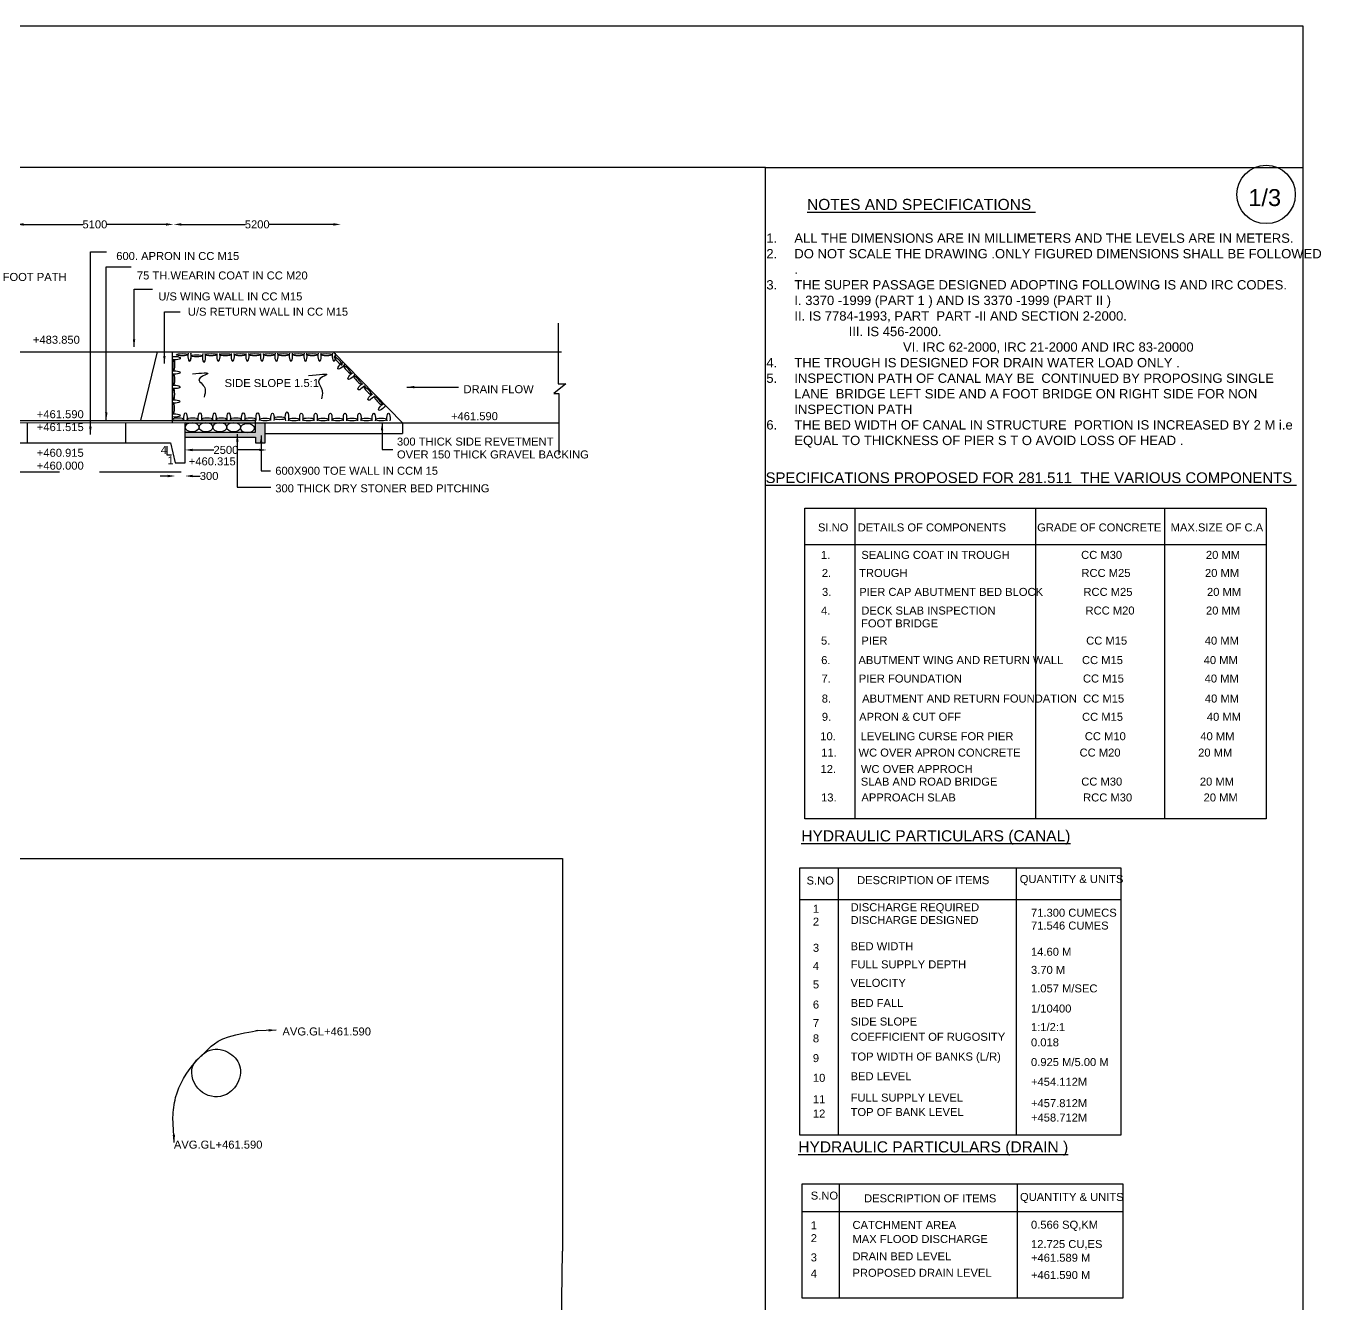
# Model space of a CAD drawing. Header units: millimetres. Extents: x 5124 to 2101635, y 2311 to 45636026.
# Drawn here: x 2087065 to 2101635, y 45621648 to 45636026 of the extents above; entities that cross this region are included whole.
import ezdxf

# ---------------------------------------------------------------- set-up
doc = ezdxf.new("R2010")
doc.units = ezdxf.units.MM
doc.header["$MEASUREMENT"] = 0
doc.header["$PDMODE"] = 32
doc.header["$PDSIZE"] = 140
doc.linetypes.add('ACAD_ISO02W100', pattern=[15, 12, -3])
doc.layers.add('DRAWING', color=2, linetype='Continuous')
doc.layers.add('TEXT', color=7, linetype='Continuous')
doc.styles.get("Standard").update_dxf_attribs({"font": 'arial.ttf', "height": 90})
doc.dimstyles.get("Standard").update_dxf_attribs({"dimtxt": 100, "dimasz": 85, "dimexe": 0.18, "dimexo": 0.0625, "dimgap": 0.09, "dimtad": 0, "dimdec": 0, "dimzin": 0, "dimdsep": 46, "dimtxsty": 'Standard', "dimcen": 0.09, "dimse1": 1, "dimse2": 1, "dimadec": 0, "dimazin": 0, "dimtfac": 1, "dimtdec": 0, "dimtofl": 0, "dimtmove": 0, "dimatfit": 3, "dimfxl": 1, "dimtolj": 1, "dimtzin": 0, "dimarcsym": 0})

# ---------------------------------------------------------------- blocks, each defined once
blk = doc.blocks.new('*D63')
at = {"layer": 'Defpoints', "color": 0, "transparency": 16777216}
for p in [(2086955, 45633793), (2088727, 45633793), (2088727, 45633793)]:
    blk.add_point(p, dxfattribs=at)
at = {"layer": 'TEXT', "color": 0, "lineweight": -2, "transparency": 16777216}
for p, q in [((2087040, 45633793), (2087707, 45633793)), ((2088642, 45633793), (2087975, 45633793))]:
    blk.add_line(p, q, dxfattribs=at)
at = {"layer": 'TEXT', "color": 0, "transparency": 16777216}
for points in [[(2087040, 45633807), (2087040, 45633779), (2086955, 45633793)], [(2088642, 45633807), (2088642, 45633779), (2088727, 45633793)]]:
    blk.add_solid(points, dxfattribs=at)
at = {"layer": 'TEXT', "color": 0, "transparency": 16777216, "insert": (2087841, 45633793), "char_height": 90, "attachment_point": 5}
blk.add_mtext('\\A1;5100', dxfattribs=at)
blk = doc.blocks.new('*D64')
at = {"layer": 'Defpoints', "color": 0, "transparency": 16777216}
for p in [(2088727, 45633793), (2090607, 45633793), (2090607, 45633793)]:
    blk.add_point(p, dxfattribs=at)
at = {"layer": 'TEXT', "color": 0, "lineweight": -2, "transparency": 16777216}
for p, q in [((2088812, 45633793), (2089533, 45633793)), ((2090522, 45633793), (2089802, 45633793))]:
    blk.add_line(p, q, dxfattribs=at)
at = {"layer": 'TEXT', "color": 0, "transparency": 16777216}
for points in [[(2088812, 45633807), (2088812, 45633779), (2088727, 45633793)], [(2090522, 45633807), (2090522, 45633779), (2090607, 45633793)]]:
    blk.add_solid(points, dxfattribs=at)
at = {"layer": 'TEXT', "color": 0, "transparency": 16777216, "insert": (2089667, 45633793), "char_height": 90, "attachment_point": 5}
blk.add_mtext('\\A1;5200', dxfattribs=at)
blk = doc.blocks.new('*D77')
at = {"layer": 'Defpoints', "color": 0, "transparency": 16777216}
for p in [(2088855, 45631258), (2089775, 45631258), (2089775, 45631256)]:
    blk.add_point(p, dxfattribs=at)
at = {"layer": 'TEXT', "color": 0, "lineweight": -2, "transparency": 16777216}
for p, q in [((2088940, 45631256), (2089180, 45631256)), ((2089690, 45631256), (2089450, 45631256))]:
    blk.add_line(p, q, dxfattribs=at)
at = {"layer": 'TEXT', "color": 0, "transparency": 16777216}
for points in [[(2088940, 45631270), (2088940, 45631242), (2088855, 45631256)], [(2089690, 45631270), (2089690, 45631242), (2089775, 45631256)]]:
    blk.add_solid(points, dxfattribs=at)
at = {"layer": 'TEXT', "color": 0, "transparency": 16777216, "insert": (2089315, 45631256), "char_height": 90, "attachment_point": 5}
blk.add_mtext('\\A1;2500', dxfattribs=at)
blk = doc.blocks.new('*D172')
at = {"layer": 'Defpoints', "color": 0, "transparency": 16777216}
for p in [(2088745, 45631110), (2088856, 45631110), (2088856, 45630963)]:
    blk.add_point(p, dxfattribs=at)
at = {"layer": 'TEXT', "color": 0, "lineweight": -2, "transparency": 16777216}
for p, q in [((2088660, 45630963), (2088575, 45630963)), ((2088941, 45630963), (2089026, 45630963))]:
    blk.add_line(p, q, dxfattribs=at)
at = {"layer": 'TEXT', "color": 0, "transparency": 16777216}
for points in [[(2088660, 45630977), (2088660, 45630949), (2088745, 45630963)], [(2088941, 45630977), (2088941, 45630949), (2088856, 45630963)]]:
    blk.add_solid(points, dxfattribs=at)
at = {"layer": 'TEXT', "color": 0, "transparency": 16777216, "insert": (2089126, 45630963), "char_height": 90, "attachment_point": 5}
blk.add_mtext('\\A1;300', dxfattribs=at)

msp = doc.modelspace()

# ---------------------------------------------------------------- hatches: boundary and pattern name
at = {"layer": 'TEXT'}
h = msp.add_hatch(dxfattribs=at)
h.set_pattern_fill('AR-CONC', color=256, scale=5, style=0)
h.set_pattern_definition([(50, (0, 0), (35.86300913, -3.13760675), [3.75, -41.25]), (355, (0, 0), (-6.93756668, 37.609606685), [3, -33]), (100.4514, (2.99, -0.26), (28.925469086, 34.471977103), [3.1870095, -35.0571056]), (46.1842, (0, 10), (53.36205243, -8.275950716), [5.625, -61.875]), (96.6356, (4.447, 9.31), (46.73313528, 48.705893545), [4.7805144, -52.58565]), (351.1842, (0, 10), (46.73309726, 48.705930046), [4.5, -49.5]), (21, (5, 7.5), (29.845352606, -20.130944533), [3.75, -41.25]), (326, (5, 7.5), (12.165766596, 36.257502252), [3, -33]), (71.4514, (7.487, 5.822), (42.01113143, 16.126524835), [3.1870095, -35.0571056]), (37.5, (0, 0), (0.607992766, 16.6446926916), [0, -32.6, 0, -33.5, 0, -33.125]), (7.5, (0, 0), (13.153476872, 19.720585594), [0, -19.1, 0, -31.85, 0, -12.625]), (327.5, (-11.15, 0), (26.6911218086, -1.1277435867), [0, -12.5, 0, -39, 0, -51.75]), (317.5, (-16.15, 0), (29.159308467, 5.005249117), [0, -16.25, 0, -25.9, 0, -36.75])])
edge = h.paths.add_edge_path()
edge.add_line((2089758.1, 45631560.6), (2089648.3, 45631560.6))
edge.add_line((2089648.3, 45631560.6), (2089648.3, 45631454.7))
edge.add_line((2089648.3, 45631454.7), (2089590.3, 45631454.7))
edge.add_ellipse((2089556.5, 45631501.7), major_axis=(-77.9, 0), ratio=0.6696805, start_angle=64.27564, end_angle=115.72436, ccw=False)
edge.add_line((2089522.6, 45631454.7), (2088856.5, 45631454.7))
edge.add_line((2088856.5, 45631454.7), (2088856.5, 45631400.4))
edge.add_line((2088856.5, 45631400.4), (2089647.1, 45631400.4))
edge.add_line((2089647.1, 45631400.4), (2089647.1, 45631335.5))
edge.add_line((2089647.1, 45631335.5), (2089758.1, 45631335.5))
edge.add_line((2089758.1, 45631335.5), (2089758.1, 45631560.6))

# ---------------------------------------------------------------- linework, layer by layer
at = {"layer": 'DRAWING', "color": 0}
for points in [[(2093054.1, 45632682.8), (2093054.1, 45631999), (2093137.1, 45631999), (2093004.5, 45631889.9), (2093059.6, 45631889.9), (2093059.6, 45631202.7)], [(2083093, 45632361.5), (2093090.3, 45632361.5)], [(2088712.9, 45631560.5), (2088712.9, 45632361.5)], [(2090523.3, 45632361.5), (2091300.7, 45631560.6)], [(2083204.9, 45631589), (2088858.3, 45631589)], [(2088856.5, 45631454.7), (2089648.3, 45631454.7), (2089648.3, 45631589)], [(2088858.3, 45631589), (2089648.3, 45631589)], [(2083204.9, 45631337.7), (2088690.6, 45631337.7), (2088745.4, 45631109.9), (2088856.5, 45631109.9), (2088856.5, 45631560.6), (2083204.9, 45631559)], [(2088856.5, 45631400.4), (2089647.1, 45631400.4), (2089647.1, 45631335.5), (2089758.1, 45631335.5), (2089758.1, 45631560.6)], [(2088856.5, 45631560.6), (2093059.6, 45631560.6)], [(2089758.1, 45631442.9), (2091300.7, 45631442.9)], [(2091300.7, 45631560.6), (2091300.7, 45631442.9)], [(2085760.9, 45626661.8), (2093103, 45626661.8), (2093103, 45622243.5)]]:
    msp.add_lwpolyline(points, dxfattribs=at)
at = {"layer": 'DRAWING', "color": 0, "linetype": 'ACAD_ISO02W100', "ltscale": 150}
for points in [[(2088356.6, 45631589), (2088544.1, 45632361.5)], [(2083393.1, 45631008.1), (2088811.5, 45631008.1)]]:
    msp.add_lwpolyline(points, dxfattribs=at)
at = {"layer": 'DRAWING', "color": 0}
for centre in [(2088823.9, 45632327.2), (2088985.6, 45632314.6), (2089147.4, 45632327.2), (2089308.7, 45632326.8), (2089474, 45632327.2), (2089638.6, 45632327.2), (2089800.5, 45632327.2), (2089963.8, 45632327.2), (2090127.1, 45632327.2), (2090286.1, 45632327.2), (2090447.1, 45632327.2)]:
    msp.add_ellipse(centre, major_axis=(64.4, 0), ratio=0.1888821, dxfattribs=at)
for centre, start_param, end_param in [((2088905.6, 45632313.3), 1.0721845, 5.2124913), ((2088906.7, 45632313.3), 1.0271998, 5.2574761), ((2089068.4, 45632300.8), 0.7910643, 5.4936115), ((2089230.2, 45632313.3), 1.0573764, 5.2272995), ((2089391.6, 45632312.9), 1.0423547, 5.2423211), ((2089556.8, 45632313.3), 1.0423547, 5.2423211), ((2089721.4, 45632313.3), 1.0347289, 5.2499469), ((2089883.3, 45632313.3), 1.0271998, 5.2574761), ((2090046.6, 45632313.3), 1.0271998, 5.2574761), ((2090209.9, 45632313.3), 1.0271998, 5.2574761), ((2090368.9, 45632313.3), 1.0271998, 5.2574761), ((2090530, 45632313.3), 1.0271998, 5.2574761)]:
    msp.add_ellipse(centre, major_axis=(0, 57.4), ratio=0.325694, start_param=start_param, end_param=end_param, dxfattribs=at)
at = {"layer": 'DRAWING', "color": 0, "extrusion": (0, 0, -1)}
for centre, major_axis, start_param, end_param in [((2088744.5, 45632289.8), (-57.4, 0.6), 1.0347289, 5.2499469), ((2090616, 45632207.7), (41.2, 39.9), 1.0271998, 5.2574761), ((2088742.8, 45632127.9), (-57.4, 0.6), 1.0271998, 5.2574761), ((2090729.6, 45632090.4), (41.2, 39.9), 1.0271998, 5.2574761), ((2088741.2, 45631964.6), (-57.4, 0.6), 1.0271998, 5.2574761), ((2090843.2, 45631973.1), (41.2, 39.9), 1.0271998, 5.2574761), ((2090955.8, 45631856.9), (41.2, 39.9), 1.0347289, 5.2499469), ((2088739.6, 45631801.4), (-57.4, 0.6), 1.0271998, 5.2574761), ((2091074.6, 45631742.6), (41.2, 39.9), 1.0347289, 5.2499469), ((2088742.7, 45631643.6), (-57.4, 0.6), 1.0271998, 5.2574761), ((2088860.1, 45631616.8), (0, -57.4), 1.0423547, 5.2423211), ((2089022.6, 45631616.5), (0, -57.4), 1.0423547, 5.2423211), ((2089185.9, 45631616.1), (0, -57.4), 1.0423547, 5.2423211), ((2089346.6, 45631615.7), (0, -57.4), 1.0423547, 5.2423211), ((2089510.4, 45631615.3), (0, -57.4), 1.0423547, 5.2423211), ((2089672.7, 45631615), (0, -57.4), 1.0423547, 5.2423211), ((2089838.4, 45631613.1), (0, -57.4), 1.0721845, 5.2124913), ((2090001.2, 45631625.6), (0, -57.4), 0.7910643, 5.4936115), ((2090163.1, 45631613.1), (0, -57.4), 1.0573764, 5.2272995), ((2090324.4, 45631613.5), (0, -57.4), 1.0423547, 5.2423211), ((2090489.6, 45631613.1), (0, -57.4), 1.0423547, 5.2423211), ((2090654.3, 45631613.1), (0, -57.4), 1.0347289, 5.2499469), ((2090816.1, 45631613.1), (0, -57.4), 1.0271998, 5.2574761), ((2090978, 45631612), (0, -57.4), 1.0423547, 5.2423211), ((2091143.7, 45631613.1), (0, -57.4), 1.0118566, 5.2728193)]:
    msp.add_ellipse(centre, major_axis=major_axis, ratio=0.325694, start_param=start_param, end_param=end_param, dxfattribs=at)
for centre, major_axis in [((2088729.8, 45632210.9), (-0.6, -64.4)), ((2090577.6, 45632260.6), (-44.8, 46.3)), ((2090683.6, 45632157.9), (-44.8, 46.3)), ((2088728.2, 45632047.6), (-0.6, -64.4)), ((2090797.2, 45632040.6), (-44.8, 46.3)), ((2088726.6, 45631884.3), (-0.6, -64.4)), ((2090910.8, 45631923.3), (-44.8, 46.3)), ((2088725, 45631725.3), (-0.6, -64.4)), ((2091029.6, 45631809), (-44.8, 46.3)), ((2088777.3, 45631603), (64.4, 0)), ((2088939.8, 45631602.6), (64.4, 0)), ((2089103.1, 45631602.3), (64.4, 0)), ((2089263.8, 45631601.9), (64.4, 0)), ((2089427.6, 45631601.5), (64.4, 0)), ((2089589.9, 45631601.1), (64.4, 0)), ((2089755.6, 45631599.3), (64.4, 0)), ((2089918.4, 45631611.8), (64.4, 0)), ((2090080.3, 45631599.3), (64.4, 0)), ((2090241.6, 45631599.6), (64.4, 0)), ((2090406.8, 45631599.3), (64.4, 0)), ((2090571.4, 45631599.3), (64.4, 0)), ((2090733.3, 45631599.3), (64.4, 0)), ((2090895.2, 45631598.2), (64.4, 0)), ((2091060.9, 45631599.3), (64.4, 0))]:
    msp.add_ellipse(centre, major_axis=major_axis, ratio=0.1888821, dxfattribs=at)
at = {"layer": 'TEXT', "color": 0}
for points in [[(2058264.7, 45636026), (2101430.4, 45636026), (2101430.4, 45607116.8), (2058264.7, 45607116.8)], [(2095825.8, 45630599.5), (2101017.1, 45630599.5), (2101017.1, 45627105.6), (2095825.8, 45627105.6)], [(2095771.7, 45626554.7), (2099384.1, 45626554.7), (2099384.1, 45623547.8), (2095771.7, 45623547.8)], [(2095798.8, 45623002), (2099403.5, 45623002), (2099403.5, 45621714), (2095798.8, 45621714)]]:
    msp.add_lwpolyline(points, close=True, dxfattribs=at)
at = {"layer": 'TEXT'}
for points in [[(2095384.7, 45634433.7), (2058947.5, 45634433.7), (2058947.5, 45607116.8)], [(2101430.4, 45620844.3), (2095384.7, 45620844.3), (2095384.7, 45634433.7), (2101430.4, 45634433.7)], [(2087079.8, 45631560.1), (2087079.8, 45631337.7)], [(2088185.4, 45631560.4), (2088185.4, 45631337.7)], [(2088650.1, 45631298.8), (2088650.1, 45631201.4), (2088700.9, 45631201.4)]]:
    msp.add_lwpolyline(points, dxfattribs=at)
at = {"layer": 'TEXT', "color": 0}
for points in [[(2096388.9, 45630599.5), (2096388.9, 45627105.6)], [(2098421.5, 45630599.5), (2098421.5, 45627105.6)], [(2099871.7, 45630599.5), (2099871.7, 45627105.6)], [(2095825.8, 45630191.5), (2101017.1, 45630191.5)], [(2096203.5, 45626554.7), (2096203.5, 45623547.8)], [(2098209.6, 45623547.8), (2098209.6, 45626554.7)], [(2095771.7, 45626198.7), (2099384.1, 45626198.7)], [(2096213.6, 45623002), (2096213.6, 45621714)], [(2098216.1, 45623002), (2098216.1, 45621714)], [(2095798.8, 45622690.8), (2099403.5, 45622690.8)], [(2086853.6, 45620965.9), (2093083.4, 45620885.3), (2093103, 45622243.5)]]:
    msp.add_lwpolyline(points, dxfattribs=at)
msp.add_circle((2101016.8, 45634129.8), 328.3, dxfattribs=at)
at = {"layer": 'TEXT'}
for centre in [(2088934.4, 45631511.3), (2089090.3, 45631511.3), (2089246.1, 45631511.3), (2089402, 45631511.3), (2089556.5, 45631501.7)]:
    msp.add_ellipse(centre, major_axis=(-77.9, 0), ratio=0.6696805, dxfattribs=at)
at = {"layer": 'TEXT', "color": 0}
for points in [[(2088938.4, 45632113.1), (2089107.1, 45632113.1), (2089010.2, 45632048.3), (2089048.2, 45631996.4), (2089080.3, 45631940.7), (2089068.5, 45631849.7)], [(2090245.7, 45632093.1), (2090443.9, 45632099.6), (2090360.7, 45632042.1), (2090384.8, 45631954.1), (2090398.3, 45631915.2), (2090390.2, 45631829.8)], [(2088717.1, 45623748.2), (2088749, 45623970.9), (2088979, 45624379.5), (2089139.3, 45624506), (2089360.4, 45624468), (2089474.6, 45624307.6), (2089411.6, 45624082.3), (2089254.9, 45623983.5), (2088998.7, 45624076.4), (2088954.1, 45624350.3), (2089046.3, 45624448.3), (2089424.9, 45624678.3), (2089653.5, 45624723.7), (2089652.6, 45624723.6)]]:
    msp.add_spline(points, degree=3, dxfattribs=at)

# ---------------------------------------------------------------- texts
for s, height, p in [('%%UNOTES AND SPECIFICATIONS ', 125, (2095852, 45633955.1)), ('1/3', 190, (2100816.2, 45633999.8)), ('600. APRON IN CC M15 ', 90, (2088081.2, 45633392.7)), ('FOOT PATH ', 90, (2086803.4, 45633157.2)), ('75 TH.WEARIN COAT IN CC M20 ', 90, (2088313.7, 45633173.8)), ('U/S WING WALL IN CC M15 ', 90, (2088554.4, 45632938.1)), ('U/S RETURN WALL IN CC M15', 90, (2088886.7, 45632766.2)), ('+483.850', 90, (2087143.8, 45632450.7)), ('SIDE SLOPE 1.5:1', 90, (2089300, 45631964)), ('DRAIN FLOW ', 90, (2091988, 45631894.5)), ('+461.590', 90, (2087187.6, 45631613.1)), ('+461.590', 90, (2091846.9, 45631590.8)), ('+461.515', 90, (2087187.6, 45631468.5)), ('4', 90, (2088582.1, 45631211.4)), ('300 THICK SIDE REVETMENT ', 90, (2091239, 45631305.2)), ('+460.915', 90, (2087187.6, 45631179.3)), ('1', 90, (2088657.7, 45631095.6)), ('+460.315', 90, (2088897.1, 45631083)), ('OVER 150 THICK GRAVEL BACKING ', 90, (2091239, 45631160.6)), ('+460.000', 90, (2087187.6, 45631034.8)), ('600X900 TOE WALL IN CCM 15 ', 90, (2089870.1, 45630977)), ('%%USPECIFICATIONS PROPOSED FOR 281.511  THE VARIOUS COMPONENTS ', 120, (2095386.2, 45630884.2)), ('300 THICK DRY STONER BED PITCHING ', 90, (2089870.1, 45630779.7)), ('SI.NO   DETAILS OF COMPONENTS          GRADE OF CONCRETE   MAX.SIZE OF C.A', 90, (2095975.2, 45630339.6)), ('1.          SEALING COAT IN TROUGH                       CC M30                           20 MM', 90, (2096008.6, 45630030.7)), ('2.         TROUGH                                                        RCC M25                        20 MM', 90, (2096018.9, 45629827.4)), ('3.         PIER CAP ABUTMENT BED BLOCK             RCC M25                        20 MM', 90, (2096020.4, 45629614.3)), ('4.          DECK SLAB INSPECTION                             RCC M20                       20 MM', 90, (2096008.9, 45629404.7)), (' FOOT BRIDGE ', 90, (2096425.1, 45629260.4)), ('5.          PIER                                                                CC M15                         40 MM', 90, (2096009.4, 45629066.2)), ('6.         ABUTMENT WING AND RETURN WALL      CC M15                          40 MM', 90, (2096011.5, 45628847.3)), ('7.         PIER FOUNDATION                                       CC M15                          40 MM', 90, (2096015.2, 45628640)), ('8.          ABUTMENT AND RETURN FOUNDATION  CC M15                          40 MM', 90, (2096017.8, 45628414.8)), ('9.         APRON & CUT OFF                                       CC M15                           40 MM', 90, (2096019.1, 45628209.3)), ('10.        LEVELING CURSE FOR PIER                       CC M10                        40 MM', 90, (2096001.1, 45627990.8)), ('11.       WC OVER APRON CONCRETE                   CC M20                         20 MM', 90, (2096012, 45627807)), ('12.        WC OVER APPROCH', 90, (2096004, 45627621.9)), ('SLAB AND ROAD BRIDGE                           CC M30                         20 MM', 90, (2096457, 45627480.4)), ('13.        APPROACH SLAB                                         RCC M30                       20 MM', 90, (2096009.9, 45627302.1)), ('%%UHYDRAULIC PARTICULARS (CANAL)', 125, (2095787.8, 45626852.9)), ('S.NO', 90, (2095846.9, 45626367.8)), ('DESCRIPTION OF ITEMS ', 90, (2096415.1, 45626371.9)), ('QUANTITY & UNITS', 90, (2098245, 45626384.3)), ('1', 90, (2095918, 45626050.2)), ('DISCHARGE REQUIRED ', 90, (2096342.3, 45626067.8)), ('71.300 CUMECS', 90, (2098371.6, 45626005.6)), ('2', 90, (2095918, 45625905.6)), ('DISCHARGE DESIGNED ', 90, (2096342.3, 45625923.3)), ('71.546 CUMES', 90, (2098371.6, 45625861)), ('3', 90, (2095918, 45625610.9)), ('BED WIDTH ', 90, (2096342.3, 45625628.5)), ('14.60 M', 90, (2098371.6, 45625566.3)), ('4', 90, (2095918, 45625407.2)), ('FULL SUPPLY DEPTH', 90, (2096342.3, 45625424.8)), ('3.70 M', 90, (2098371.6, 45625362.6)), ('5', 90, (2095918, 45625198.9)), ('VELOCITY ', 90, (2096342.3, 45625216.5)), ('1.057 M/SEC', 90, (2098371.6, 45625154.3)), ('6', 90, (2095918, 45624972.4)), ('BED FALL', 90, (2096342.3, 45624990)), ('1/10400', 90, (2098371.6, 45624927.8)), ('AVG.GL+461.590', 90, (2089950.8, 45624669.9)), ('7', 90, (2095918, 45624764.1)), ('SIDE SLOPE ', 90, (2096342.3, 45624781.8)), ('1:1/2:1', 90, (2098371.6, 45624719.5)), ('8', 90, (2095918, 45624592.2)), ('COEFFICIENT OF RUGOSITY', 90, (2096342.3, 45624609.9)), ('0.018', 90, (2098371.6, 45624547.6)), ('9', 90, (2095918, 45624370.3)), ('TOP WIDTH OF BANKS (L/R)', 90, (2096342.3, 45624387.9)), ('0.925 M/5.00 M', 90, (2098371.6, 45624325.7)), ('10', 90, (2095918, 45624148.4)), ('BED LEVEL ', 90, (2096342.3, 45624166)), ('+454.112M', 90, (2098371.6, 45624103.8)), ('FULL SUPPLY LEVEL ', 90, (2096342.3, 45623925.9)), ('11', 90, (2095918, 45623908.3)), ('+457.812M', 90, (2098371.6, 45623863.6)), ('12', 90, (2095918, 45623746.2)), ('TOP OF BANK LEVEL', 90, (2096342.3, 45623763.8)), ('+458.712M', 90, (2098371.6, 45623701.6)), ('AVG.GL+461.590', 90, (2088729.7, 45623397)), ('%%UHYDRAULIC PARTICULARS (DRAIN )', 125, (2095753.9, 45623354.2)), ('S.NO', 90, (2095894.2, 45622823.6)), ('DESCRIPTION OF ITEMS', 90, (2096493.8, 45622793)), ('QUANTITY & UNITS', 90, (2098247.7, 45622808.5)), ('1', 90, (2095893.9, 45622489.4)), ('CATCHMENT AREA ', 90, (2096363.3, 45622493.5)), ('0.566 SQ,KM', 90, (2098371.6, 45622495.9)), ('2', 90, (2095893.9, 45622344.8)), ('MAX FLOOD DISCHARGE ', 90, (2096363.3, 45622335.3)), ('12.725 CU,ES', 90, (2098371.6, 45622278.7)), ('3', 90, (2095893.9, 45622128.1)), ('DRAIN BED LEVEL ', 90, (2096363.3, 45622140.8)), ('+461.589 M', 90, (2098371.6, 45622125)), ('4', 90, (2095893.9, 45621946.7)), ('PROPOSED DRAIN LEVEL ', 90, (2096363.3, 45621955.4)), ('+461.590 M', 90, (2098371.6, 45621930.5))]:
    msp.add_text(s, height=height, dxfattribs=at).set_placement(p)
at = {"layer": 'TEXT', "color": 0, "insert": (2095289.4, 45633691.2), "char_height": 105, "attachment_point": 1}
msp.add_mtext_dynamic_manual_height_columns('\\pi-315,l420,t420;1.^IALL THE DIMENSIONS ARE IN MILLIMETERS AND THE LEVELS ARE IN METERS.\\P2.^IDO NOT SCALE THE DRAWING .ONLY FIGURED DIMENSIONS SHALL BE FOLLOWED .\\P3.^ITHE SUPER PASSAGE DESIGNED ADOPTING FOLLOWING IS AND IRC CODES.  I. 3370 -1999 (PART 1 ) AND IS 3370 -1999 (PART II )                                                    II. IS 7784-1993, PART  PART -II AND SECTION 2-2000.                                                              III. IS 456-2000.                                                                                                                                VI. IRC 62-2000, IRC 21-2000 AND IRC 83-20000\\P4.^ITHE TROUGH IS DESIGNED FOR DRAIN WATER LOAD ONLY .\\P5.^IINSPECTION PATH OF CANAL MAY BE  CONTINUED BY PROPOSING SINGLE LANE  BRIDGE LEFT SIDE AND A FOOT BRIDGE ON RIGHT SIDE FOR NON INSPECTION PATH \\P6.^ITHE BED WIDTH OF CANAL IN STRUCTURE  PORTION IS INCREASED BY 2 M i.e EQUAL TO THICKNESS OF PIER S T O AVOID LOSS OF HEAD .', width=6043.015, gutter_width=450, heights=[0], dxfattribs=at)

# ---------------------------------------------------------------- dimensions: what is measured, and where the dimension line sits
at = {"layer": 'TEXT', "color": 0}
for base, p1, p2, text, picture, middle in [((2088727.5, 45633792.8), (2086954.7, 45633792.8), (2088727.5, 45633792.8), '5100', '*D63', (2087841.1, 45633792.8)), ((2090607, 45633792.8), (2088727.5, 45633792.8), (2090607, 45633792.8), '5200', '*D64', (2089667.2, 45633792.8)), ((2089775.1, 45631256.3), (2088855.3, 45631258.4), (2089775.1, 45631258.4), '2500', '*D77', (2089315.2, 45631256.3))]:
    dim = msp.add_linear_dim(base=base, p1=p1, p2=p2, text=text, dimstyle='Standard', dxfattribs=at)
    dim.commit()
    dim.dimension.update_dxf_attribs({"geometry": picture, "text_midpoint": middle})
at = {"layer": 'TEXT'}
dim = msp.add_linear_dim(base=(2088856.5, 45630963.2), p1=(2088745.4, 45631109.9), p2=(2088856.5, 45631109.9), text='300', dimstyle='Standard', dxfattribs=at)
dim.commit()
dim.dimension.update_dxf_attribs({"geometry": '*D172', "text_midpoint": (2089125.8, 45630963.2)})

# ---------------------------------------------------------------- leaders
at = {"layer": 'TEXT', "color": 0}
for points in [[(2087790.2, 45631431.2), (2087790.2, 45633484), (2087973.2, 45633484)], [(2087969.1, 45631594.2), (2087969.1, 45633315.5), (2088250.3, 45633315.5)], [(2088281.5, 45632415.3), (2088281.5, 45633065.1), (2088490.8, 45633065.1)], [(2088622.6, 45632229.4), (2088622.6, 45632809.1), (2088799.8, 45632809.1)], [(2091351.3, 45631963.1), (2091932.8, 45631963.1)], [(2089879.6, 45624730.3), (2089653.5, 45624723.7)], [(2088733.9, 45623467.1), (2088717.1, 45623748.2)]]:
    msp.add_leader(points, dimstyle='Standard', override={"dimgap": 0.09, "dimtad": 0}, dxfattribs=at)
at = {"layer": 'TEXT'}
for points in [[(2091071.3, 45631560.6), (2091071.3, 45631261.6), (2091193.3, 45631261.6)], [(2089443.3, 45631434.3), (2089443.3, 45630837), (2089820.2, 45630837)], [(2089710.9, 45631419.4), (2089710.9, 45631022.9), (2089814.7, 45631022.9)]]:
    msp.add_leader(points, dimstyle='Standard', override={"dimgap": 0.09, "dimtad": 0}, dxfattribs=at)

doc.saveas('drawing.dxf')
